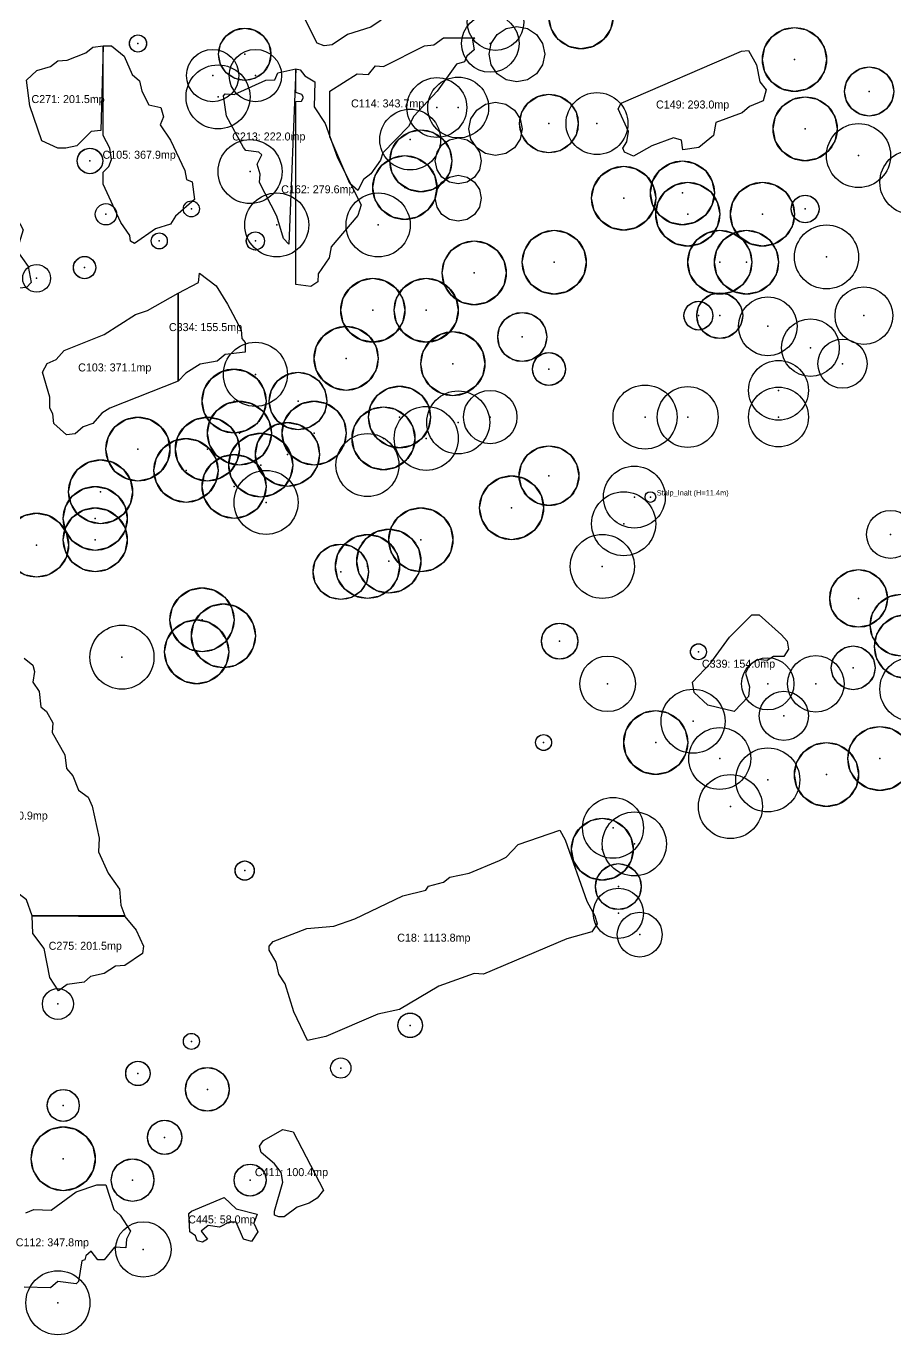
# Model space of a CAD drawing. Header units: metres. Extents: x 390541 to 400782, y 585056 to 585871.
# Drawn here: x 390903.1 to 391065.8, y 585476.2 to 585721.4 of the extents above; entities that cross this region are included whole.
import ezdxf
from ezdxf.enums import TextEntityAlignment as Align

# ---------------------------------------------------------------- set-up
doc = ezdxf.new("R2010")
doc.units = ezdxf.units.M
for name, color, linetype in [('ARBORI', 3, 'Continuous'), ('CONSTRUCTII', 1, 'Continuous'), ('STALPI', 4, 'Continuous'), ('TEXTE', 7, 'Continuous')]:
    doc.layers.add(name, color=color, linetype=linetype)

msp = doc.modelspace()

# ---------------------------------------------------------------- linework, layer by layer
at = {"layer": 'ARBORI', "color": 3}
for points in [[(391013.04, 585723.16), (391012.583, 585720.864), (391011.283, 585718.917), (391009.336, 585717.617), (391007.04, 585717.16), (391004.744, 585717.617), (391002.797, 585718.917), (391001.497, 585720.864), (391001.04, 585723.16), (391001.497, 585725.456), (391002.797, 585727.403), (391004.744, 585728.703), (391007.04, 585729.16), (391009.336, 585728.703), (391011.283, 585727.403), (391012.583, 585725.456), (391013.04, 585723.16)], [(390948.94, 585716.16), (390948.567, 585714.285), (390947.505, 585712.695), (390945.915, 585711.633), (390944.04, 585711.26), (390942.165, 585711.633), (390940.575, 585712.695), (390939.513, 585714.285), (390939.14, 585716.16), (390939.513, 585718.035), (390940.575, 585719.625), (390942.165, 585720.687), (390944.04, 585721.06), (390945.915, 585720.687), (390947.505, 585719.625), (390948.567, 585718.035), (390948.94, 585716.16)], [(391000.24, 585716.16), (390999.844, 585714.17), (390998.717, 585712.483), (390997.03, 585711.356), (390995.04, 585710.96), (390993.05, 585711.356), (390991.363, 585712.483), (390990.236, 585714.17), (390989.84, 585716.16), (390990.236, 585718.15), (390991.363, 585719.837), (390993.05, 585720.964), (390995.04, 585721.36), (390997.03, 585720.964), (390998.717, 585719.837), (390999.844, 585718.15), (391000.24, 585716.16)], [(391053.04, 585715.16), (391052.583, 585712.864), (391051.283, 585710.917), (391049.336, 585709.617), (391047.04, 585709.16), (391044.744, 585709.617), (391042.797, 585710.917), (391041.497, 585712.864), (391041.04, 585715.16), (391041.497, 585717.456), (391042.797, 585719.403), (391044.744, 585720.703), (391047.04, 585721.16), (391049.336, 585720.703), (391051.283, 585719.403), (391052.583, 585717.456), (391053.04, 585715.16)], [(390925.64, 585718.16), (390925.518, 585717.548), (390925.171, 585717.029), (390924.652, 585716.682), (390924.04, 585716.56), (390923.428, 585716.682), (390922.909, 585717.029), (390922.562, 585717.548), (390922.44, 585718.16), (390922.562, 585718.772), (390922.909, 585719.291), (390923.428, 585719.638), (390924.04, 585719.76), (390924.652, 585719.638), (390925.171, 585719.291), (390925.518, 585718.772), (390925.64, 585718.16)], [(391065.64, 585709.16), (391065.29, 585707.4), (391064.293, 585705.907), (391062.8, 585704.91), (391061.04, 585704.56), (391059.28, 585704.91), (391057.787, 585705.907), (391056.79, 585707.4), (391056.44, 585709.16), (391056.79, 585710.92), (391057.787, 585712.413), (391059.28, 585713.41), (391061.04, 585713.76), (391062.8, 585713.41), (391064.293, 585712.413), (391065.29, 585710.92), (391065.64, 585709.16)], [(391006.54, 585703.16), (391006.121, 585701.055), (391004.929, 585699.271), (391003.145, 585698.079), (391001.04, 585697.66), (390998.935, 585698.079), (390997.151, 585699.271), (390995.959, 585701.055), (390995.54, 585703.16), (390995.959, 585705.265), (390997.151, 585707.049), (390998.935, 585708.241), (391001.04, 585708.66), (391003.145, 585708.241), (391004.929, 585707.049), (391006.121, 585705.265), (391006.54, 585703.16)], [(390996.04, 585702.16), (390995.659, 585700.247), (390994.576, 585698.624), (390992.953, 585697.541), (390991.04, 585697.16), (390989.127, 585697.541), (390987.504, 585698.624), (390986.421, 585700.247), (390986.04, 585702.16), (390986.421, 585704.073), (390987.504, 585705.696), (390989.127, 585706.779), (390991.04, 585707.16), (390992.953, 585706.779), (390994.576, 585705.696), (390995.659, 585704.073), (390996.04, 585702.16)], [(391055.04, 585702.16), (391054.583, 585699.864), (391053.283, 585697.917), (391051.336, 585696.617), (391049.04, 585696.16), (391046.744, 585696.617), (391044.797, 585697.917), (391043.497, 585699.864), (391043.04, 585702.16), (391043.497, 585704.456), (391044.797, 585706.403), (391046.744, 585707.703), (391049.04, 585708.16), (391051.336, 585707.703), (391053.283, 585706.403), (391054.583, 585704.456), (391055.04, 585702.16)], [(390982.84, 585696.16), (390982.399, 585693.94), (390981.141, 585692.059), (390979.26, 585690.801), (390977.04, 585690.36), (390974.82, 585690.801), (390972.939, 585692.059), (390971.681, 585693.94), (390971.24, 585696.16), (390971.681, 585698.38), (390972.939, 585700.261), (390974.82, 585701.519), (390977.04, 585701.96), (390979.26, 585701.519), (390981.141, 585700.261), (390982.399, 585698.38), (390982.84, 585696.16)], [(390988.34, 585696.16), (390988.013, 585694.514), (390987.081, 585693.119), (390985.686, 585692.187), (390984.04, 585691.86), (390982.394, 585692.187), (390980.999, 585693.119), (390980.067, 585694.514), (390979.74, 585696.16), (390980.067, 585697.806), (390980.999, 585699.201), (390982.394, 585700.133), (390984.04, 585700.46), (390985.686, 585700.133), (390987.081, 585699.201), (390988.013, 585697.806), (390988.34, 585696.16)], [(390917.44, 585696.16), (390917.257, 585695.242), (390916.737, 585694.463), (390915.958, 585693.943), (390915.04, 585693.76), (390914.122, 585693.943), (390913.343, 585694.463), (390912.823, 585695.242), (390912.64, 585696.16), (390912.823, 585697.078), (390913.343, 585697.857), (390914.122, 585698.377), (390915.04, 585698.56), (390915.958, 585698.377), (390916.737, 585697.857), (390917.257, 585697.078), (390917.44, 585696.16)], [(390980.04, 585691.16), (390979.583, 585688.864), (390978.283, 585686.917), (390976.336, 585685.617), (390974.04, 585685.16), (390971.744, 585685.617), (390969.797, 585686.917), (390968.497, 585688.864), (390968.04, 585691.16), (390968.497, 585693.456), (390969.797, 585695.403), (390971.744, 585696.703), (390974.04, 585697.16), (390976.336, 585696.703), (390978.283, 585695.403), (390979.583, 585693.456), (390980.04, 585691.16)], [(391021.04, 585689.16), (391020.583, 585686.864), (391019.283, 585684.917), (391017.336, 585683.617), (391015.04, 585683.16), (391012.744, 585683.617), (391010.797, 585684.917), (391009.497, 585686.864), (391009.04, 585689.16), (391009.497, 585691.456), (391010.797, 585693.403), (391012.744, 585694.703), (391015.04, 585695.16), (391017.336, 585694.703), (391019.283, 585693.403), (391020.583, 585691.456), (391021.04, 585689.16)], [(391032.04, 585690.16), (391031.583, 585687.864), (391030.283, 585685.917), (391028.336, 585684.617), (391026.04, 585684.16), (391023.744, 585684.617), (391021.797, 585685.917), (391020.497, 585687.864), (391020.04, 585690.16), (391020.497, 585692.456), (391021.797, 585694.403), (391023.744, 585695.703), (391026.04, 585696.16), (391028.336, 585695.703), (391030.283, 585694.403), (391031.583, 585692.456), (391032.04, 585690.16)], [(390988.34, 585689.16), (390988.013, 585687.514), (390987.081, 585686.119), (390985.686, 585685.187), (390984.04, 585684.86), (390982.394, 585685.187), (390980.999, 585686.119), (390980.067, 585687.514), (390979.74, 585689.16), (390980.067, 585690.806), (390980.999, 585692.201), (390982.394, 585693.133), (390984.04, 585693.46), (390985.686, 585693.133), (390987.081, 585692.201), (390988.013, 585690.806), (390988.34, 585689.16)], [(391033.04, 585686.16), (391032.583, 585683.864), (391031.283, 585681.917), (391029.336, 585680.617), (391027.04, 585680.16), (391024.744, 585680.617), (391022.797, 585681.917), (391021.497, 585683.864), (391021.04, 585686.16), (391021.497, 585688.456), (391022.797, 585690.403), (391024.744, 585691.703), (391027.04, 585692.16), (391029.336, 585691.703), (391031.283, 585690.403), (391032.583, 585688.456), (391033.04, 585686.16)], [(391047.04, 585686.16), (391046.583, 585683.864), (391045.283, 585681.917), (391043.336, 585680.617), (391041.04, 585680.16), (391038.744, 585680.617), (391036.797, 585681.917), (391035.497, 585683.864), (391035.04, 585686.16), (391035.497, 585688.456), (391036.797, 585690.403), (391038.744, 585691.703), (391041.04, 585692.16), (391043.336, 585691.703), (391045.283, 585690.403), (391046.583, 585688.456), (391047.04, 585686.16)], [(391051.64, 585687.16), (391051.442, 585686.165), (391050.878, 585685.322), (391050.035, 585684.758), (391049.04, 585684.56), (391048.045, 585684.758), (391047.202, 585685.322), (391046.638, 585686.165), (391046.44, 585687.16), (391046.638, 585688.155), (391047.202, 585688.998), (391048.045, 585689.562), (391049.04, 585689.76), (391050.035, 585689.562), (391050.878, 585688.998), (391051.442, 585688.155), (391051.64, 585687.16)], [(390929.54, 585681.16), (390929.426, 585680.586), (390929.101, 585680.099), (390928.614, 585679.774), (390928.04, 585679.66), (390927.466, 585679.774), (390926.979, 585680.099), (390926.654, 585680.586), (390926.54, 585681.16), (390926.654, 585681.734), (390926.979, 585682.221), (390927.466, 585682.546), (390928.04, 585682.66), (390928.614, 585682.546), (390929.101, 585682.221), (390929.426, 585681.734), (390929.54, 585681.16)], [(390947.74, 585681.16), (390947.611, 585680.509), (390947.242, 585679.958), (390946.691, 585679.589), (390946.04, 585679.46), (390945.389, 585679.589), (390944.838, 585679.958), (390944.469, 585680.509), (390944.34, 585681.16), (390944.469, 585681.811), (390944.838, 585682.362), (390945.389, 585682.731), (390946.04, 585682.86), (390946.691, 585682.731), (390947.242, 585682.362), (390947.611, 585681.811), (390947.74, 585681.16)], [(391008.04, 585677.16), (391007.583, 585674.864), (391006.283, 585672.917), (391004.336, 585671.617), (391002.04, 585671.16), (390999.744, 585671.617), (390997.797, 585672.917), (390996.497, 585674.864), (390996.04, 585677.16), (390996.497, 585679.456), (390997.797, 585681.403), (390999.744, 585682.703), (391002.04, 585683.16), (391004.336, 585682.703), (391006.283, 585681.403), (391007.583, 585679.456), (391008.04, 585677.16)], [(391039.04, 585677.16), (391038.583, 585674.864), (391037.283, 585672.917), (391035.336, 585671.617), (391033.04, 585671.16), (391030.744, 585671.617), (391028.797, 585672.917), (391027.497, 585674.864), (391027.04, 585677.16), (391027.497, 585679.456), (391028.797, 585681.403), (391030.744, 585682.703), (391033.04, 585683.16), (391035.336, 585682.703), (391037.283, 585681.403), (391038.583, 585679.456), (391039.04, 585677.16)], [(391044.04, 585677.16), (391043.583, 585674.864), (391042.283, 585672.917), (391040.336, 585671.617), (391038.04, 585671.16), (391035.744, 585671.617), (391033.797, 585672.917), (391032.497, 585674.864), (391032.04, 585677.16), (391032.497, 585679.456), (391033.797, 585681.403), (391035.744, 585682.703), (391038.04, 585683.16), (391040.336, 585682.703), (391042.283, 585681.403), (391043.583, 585679.456), (391044.04, 585677.16)], [(390993.04, 585675.16), (390992.583, 585672.864), (390991.283, 585670.917), (390989.336, 585669.617), (390987.04, 585669.16), (390984.744, 585669.617), (390982.797, 585670.917), (390981.497, 585672.864), (390981.04, 585675.16), (390981.497, 585677.456), (390982.797, 585679.403), (390984.744, 585680.703), (390987.04, 585681.16), (390989.336, 585680.703), (390991.283, 585679.403), (390992.583, 585677.456), (390993.04, 585675.16)], [(390916.14, 585676.16), (390915.98, 585675.356), (390915.525, 585674.675), (390914.844, 585674.22), (390914.04, 585674.06), (390913.236, 585674.22), (390912.555, 585674.675), (390912.1, 585675.356), (390911.94, 585676.16), (390912.1, 585676.964), (390912.555, 585677.645), (390913.236, 585678.1), (390914.04, 585678.26), (390914.844, 585678.1), (390915.525, 585677.645), (390915.98, 585676.964), (390916.14, 585676.16)], [(390974.04, 585668.16), (390973.583, 585665.864), (390972.283, 585663.917), (390970.336, 585662.617), (390968.04, 585662.16), (390965.744, 585662.617), (390963.797, 585663.917), (390962.497, 585665.864), (390962.04, 585668.16), (390962.497, 585670.456), (390963.797, 585672.403), (390965.744, 585673.703), (390968.04, 585674.16), (390970.336, 585673.703), (390972.283, 585672.403), (390973.583, 585670.456), (390974.04, 585668.16)], [(390984.04, 585668.16), (390983.583, 585665.864), (390982.283, 585663.917), (390980.336, 585662.617), (390978.04, 585662.16), (390975.744, 585662.617), (390973.797, 585663.917), (390972.497, 585665.864), (390972.04, 585668.16), (390972.497, 585670.456), (390973.797, 585672.403), (390975.744, 585673.703), (390978.04, 585674.16), (390980.336, 585673.703), (390982.283, 585672.403), (390983.583, 585670.456), (390984.04, 585668.16)], [(391031.74, 585667.16), (391031.534, 585666.127), (391030.949, 585665.251), (391030.073, 585664.666), (391029.04, 585664.46), (391028.007, 585664.666), (391027.131, 585665.251), (391026.546, 585666.127), (391026.34, 585667.16), (391026.546, 585668.193), (391027.131, 585669.069), (391028.007, 585669.654), (391029.04, 585669.86), (391030.073, 585669.654), (391030.949, 585669.069), (391031.534, 585668.193), (391031.74, 585667.16)], [(391037.34, 585667.16), (391037.013, 585665.514), (391036.081, 585664.119), (391034.686, 585663.187), (391033.04, 585662.86), (391031.394, 585663.187), (391029.999, 585664.119), (391029.067, 585665.514), (391028.74, 585667.16), (391029.067, 585668.806), (391029.999, 585670.201), (391031.394, 585671.133), (391033.04, 585671.46), (391034.686, 585671.133), (391036.081, 585670.201), (391037.013, 585668.806), (391037.34, 585667.16)], [(391000.64, 585663.16), (391000.29, 585661.4), (390999.293, 585659.907), (390997.8, 585658.91), (390996.04, 585658.56), (390994.28, 585658.91), (390992.787, 585659.907), (390991.79, 585661.4), (390991.44, 585663.16), (390991.79, 585664.92), (390992.787, 585666.413), (390994.28, 585667.41), (390996.04, 585667.76), (390997.8, 585667.41), (390999.293, 585666.413), (391000.29, 585664.92), (391000.64, 585663.16)], [(390969.04, 585659.16), (390968.583, 585656.864), (390967.283, 585654.917), (390965.336, 585653.617), (390963.04, 585653.16), (390960.744, 585653.617), (390958.797, 585654.917), (390957.497, 585656.864), (390957.04, 585659.16), (390957.497, 585661.456), (390958.797, 585663.403), (390960.744, 585664.703), (390963.04, 585665.16), (390965.336, 585664.703), (390967.283, 585663.403), (390968.583, 585661.456), (390969.04, 585659.16)], [(390989.04, 585658.16), (390988.583, 585655.864), (390987.283, 585653.917), (390985.336, 585652.617), (390983.04, 585652.16), (390980.744, 585652.617), (390978.797, 585653.917), (390977.497, 585655.864), (390977.04, 585658.16), (390977.497, 585660.456), (390978.797, 585662.403), (390980.744, 585663.703), (390983.04, 585664.16), (390985.336, 585663.703), (390987.283, 585662.403), (390988.583, 585660.456), (390989.04, 585658.16)], [(391004.14, 585657.16), (391003.904, 585655.974), (391003.232, 585654.968), (391002.226, 585654.296), (391001.04, 585654.06), (390999.854, 585654.296), (390998.848, 585654.968), (390998.176, 585655.974), (390997.94, 585657.16), (390998.176, 585658.346), (390998.848, 585659.352), (390999.854, 585660.024), (391001.04, 585660.26), (391002.226, 585660.024), (391003.232, 585659.352), (391003.904, 585658.346), (391004.14, 585657.16)], [(390948.04, 585651.16), (390947.583, 585648.864), (390946.283, 585646.917), (390944.336, 585645.617), (390942.04, 585645.16), (390939.744, 585645.617), (390937.797, 585646.917), (390936.497, 585648.864), (390936.04, 585651.16), (390936.497, 585653.456), (390937.797, 585655.403), (390939.744, 585656.703), (390942.04, 585657.16), (390944.336, 585656.703), (390946.283, 585655.403), (390947.583, 585653.456), (390948.04, 585651.16)], [(390959.44, 585651.16), (390959.029, 585649.094), (390957.858, 585647.342), (390956.106, 585646.171), (390954.04, 585645.76), (390951.974, 585646.171), (390950.222, 585647.342), (390949.051, 585649.094), (390948.64, 585651.16), (390949.051, 585653.226), (390950.222, 585654.978), (390951.974, 585656.149), (390954.04, 585656.56), (390956.106, 585656.149), (390957.858, 585654.978), (390959.029, 585653.226), (390959.44, 585651.16)], [(390978.84, 585648.16), (390978.399, 585645.94), (390977.141, 585644.059), (390975.26, 585642.801), (390973.04, 585642.36), (390970.82, 585642.801), (390968.939, 585644.059), (390967.681, 585645.94), (390967.24, 585648.16), (390967.681, 585650.38), (390968.939, 585652.261), (390970.82, 585653.519), (390973.04, 585653.96), (390975.26, 585653.519), (390977.141, 585652.261), (390978.399, 585650.38), (390978.84, 585648.16)], [(390949.04, 585645.16), (390948.583, 585642.864), (390947.283, 585640.917), (390945.336, 585639.617), (390943.04, 585639.16), (390940.744, 585639.617), (390938.797, 585640.917), (390937.497, 585642.864), (390937.04, 585645.16), (390937.497, 585647.456), (390938.797, 585649.403), (390940.744, 585650.703), (390943.04, 585651.16), (390945.336, 585650.703), (390947.283, 585649.403), (390948.583, 585647.456), (390949.04, 585645.16)], [(390963.04, 585645.16), (390962.583, 585642.864), (390961.283, 585640.917), (390959.336, 585639.617), (390957.04, 585639.16), (390954.744, 585639.617), (390952.797, 585640.917), (390951.497, 585642.864), (390951.04, 585645.16), (390951.497, 585647.456), (390952.797, 585649.403), (390954.744, 585650.703), (390957.04, 585651.16), (390959.336, 585650.703), (390961.283, 585649.403), (390962.583, 585647.456), (390963.04, 585645.16)], [(390975.94, 585644.16), (390975.491, 585641.902), (390974.212, 585639.988), (390972.298, 585638.709), (390970.04, 585638.26), (390967.782, 585638.709), (390965.868, 585639.988), (390964.589, 585641.902), (390964.14, 585644.16), (390964.589, 585646.418), (390965.868, 585648.332), (390967.782, 585649.611), (390970.04, 585650.06), (390972.298, 585649.611), (390974.212, 585648.332), (390975.491, 585646.418), (390975.94, 585644.16)], [(390930.04, 585642.16), (390929.583, 585639.864), (390928.283, 585637.917), (390926.336, 585636.617), (390924.04, 585636.16), (390921.744, 585636.617), (390919.797, 585637.917), (390918.497, 585639.864), (390918.04, 585642.16), (390918.497, 585644.456), (390919.797, 585646.403), (390921.744, 585647.703), (390924.04, 585648.16), (390926.336, 585647.703), (390928.283, 585646.403), (390929.583, 585644.456), (390930.04, 585642.16)], [(390943.04, 585642.16), (390942.583, 585639.864), (390941.283, 585637.917), (390939.336, 585636.617), (390937.04, 585636.16), (390934.744, 585636.617), (390932.797, 585637.917), (390931.497, 585639.864), (390931.04, 585642.16), (390931.497, 585644.456), (390932.797, 585646.403), (390934.744, 585647.703), (390937.04, 585648.16), (390939.336, 585647.703), (390941.283, 585646.403), (390942.583, 585644.456), (390943.04, 585642.16)], [(390953.04, 585639.16), (390952.583, 585636.864), (390951.283, 585634.917), (390949.336, 585633.617), (390947.04, 585633.16), (390944.744, 585633.617), (390942.797, 585634.917), (390941.497, 585636.864), (390941.04, 585639.16), (390941.497, 585641.456), (390942.797, 585643.403), (390944.744, 585644.703), (390947.04, 585645.16), (390949.336, 585644.703), (390951.283, 585643.403), (390952.583, 585641.456), (390953.04, 585639.16)], [(390958.04, 585641.16), (390957.583, 585638.864), (390956.283, 585636.917), (390954.336, 585635.617), (390952.04, 585635.16), (390949.744, 585635.617), (390947.797, 585636.917), (390946.497, 585638.864), (390946.04, 585641.16), (390946.497, 585643.456), (390947.797, 585645.403), (390949.744, 585646.703), (390952.04, 585647.16), (390954.336, 585646.703), (390956.283, 585645.403), (390957.583, 585643.456), (390958.04, 585641.16)], [(390939.04, 585638.16), (390938.583, 585635.864), (390937.283, 585633.917), (390935.336, 585632.617), (390933.04, 585632.16), (390930.744, 585632.617), (390928.797, 585633.917), (390927.497, 585635.864), (390927.04, 585638.16), (390927.497, 585640.456), (390928.797, 585642.403), (390930.744, 585643.703), (390933.04, 585644.16), (390935.336, 585643.703), (390937.283, 585642.403), (390938.583, 585640.456), (390939.04, 585638.16)], [(391006.64, 585637.16), (391006.214, 585635.017), (391005, 585633.2), (391003.183, 585631.986), (391001.04, 585631.56), (390998.897, 585631.986), (390997.08, 585633.2), (390995.866, 585635.017), (390995.44, 585637.16), (390995.866, 585639.303), (390997.08, 585641.12), (390998.897, 585642.334), (391001.04, 585642.76), (391003.183, 585642.334), (391005, 585641.12), (391006.214, 585639.303), (391006.64, 585637.16)], [(390923.04, 585634.16), (390922.583, 585631.864), (390921.283, 585629.917), (390919.336, 585628.617), (390917.04, 585628.16), (390914.744, 585628.617), (390912.797, 585629.917), (390911.497, 585631.864), (390911.04, 585634.16), (390911.497, 585636.456), (390912.797, 585638.403), (390914.744, 585639.703), (390917.04, 585640.16), (390919.336, 585639.703), (390921.283, 585638.403), (390922.583, 585636.456), (390923.04, 585634.16)], [(390948.04, 585635.16), (390947.583, 585632.864), (390946.283, 585630.917), (390944.336, 585629.617), (390942.04, 585629.16), (390939.744, 585629.617), (390937.797, 585630.917), (390936.497, 585632.864), (390936.04, 585635.16), (390936.497, 585637.456), (390937.797, 585639.403), (390939.744, 585640.703), (390942.04, 585641.16), (390944.336, 585640.703), (390946.283, 585639.403), (390947.583, 585637.456), (390948.04, 585635.16)], [(390922.04, 585629.16), (390921.583, 585626.864), (390920.283, 585624.917), (390918.336, 585623.617), (390916.04, 585623.16), (390913.744, 585623.617), (390911.797, 585624.917), (390910.497, 585626.864), (390910.04, 585629.16), (390910.497, 585631.456), (390911.797, 585633.403), (390913.744, 585634.703), (390916.04, 585635.16), (390918.336, 585634.703), (390920.283, 585633.403), (390921.583, 585631.456), (390922.04, 585629.16)], [(391000.04, 585631.16), (390999.583, 585628.864), (390998.283, 585626.917), (390996.336, 585625.617), (390994.04, 585625.16), (390991.744, 585625.617), (390989.797, 585626.917), (390988.497, 585628.864), (390988.04, 585631.16), (390988.497, 585633.456), (390989.797, 585635.403), (390991.744, 585636.703), (390994.04, 585637.16), (390996.336, 585636.703), (390998.283, 585635.403), (390999.583, 585633.456), (391000.04, 585631.16)], [(390911.04, 585624.16), (390910.583, 585621.864), (390909.283, 585619.917), (390907.336, 585618.617), (390905.04, 585618.16), (390902.744, 585618.617), (390900.797, 585619.917), (390899.497, 585621.864), (390899.04, 585624.16), (390899.497, 585626.456), (390900.797, 585628.403), (390902.744, 585629.703), (390905.04, 585630.16), (390907.336, 585629.703), (390909.283, 585628.403), (390910.583, 585626.456), (390911.04, 585624.16)], [(390922.04, 585625.16), (390921.583, 585622.864), (390920.283, 585620.917), (390918.336, 585619.617), (390916.04, 585619.16), (390913.744, 585619.617), (390911.797, 585620.917), (390910.497, 585622.864), (390910.04, 585625.16), (390910.497, 585627.456), (390911.797, 585629.403), (390913.744, 585630.703), (390916.04, 585631.16), (390918.336, 585630.703), (390920.283, 585629.403), (390921.583, 585627.456), (390922.04, 585625.16)], [(390983.04, 585625.16), (390982.583, 585622.864), (390981.283, 585620.917), (390979.336, 585619.617), (390977.04, 585619.16), (390974.744, 585619.617), (390972.797, 585620.917), (390971.497, 585622.864), (390971.04, 585625.16), (390971.497, 585627.456), (390972.797, 585629.403), (390974.744, 585630.703), (390977.04, 585631.16), (390979.336, 585630.703), (390981.283, 585629.403), (390982.583, 585627.456), (390983.04, 585625.16)], [(390973.04, 585620.16), (390972.583, 585617.864), (390971.283, 585615.917), (390969.336, 585614.617), (390967.04, 585614.16), (390964.744, 585614.617), (390962.797, 585615.917), (390961.497, 585617.864), (390961.04, 585620.16), (390961.497, 585622.456), (390962.797, 585624.403), (390964.744, 585625.703), (390967.04, 585626.16), (390969.336, 585625.703), (390971.283, 585624.403), (390972.583, 585622.456), (390973.04, 585620.16)], [(390977.04, 585621.16), (390976.583, 585618.864), (390975.283, 585616.917), (390973.336, 585615.617), (390971.04, 585615.16), (390968.744, 585615.617), (390966.797, 585616.917), (390965.497, 585618.864), (390965.04, 585621.16), (390965.497, 585623.456), (390966.797, 585625.403), (390968.744, 585626.703), (390971.04, 585627.16), (390973.336, 585626.703), (390975.283, 585625.403), (390976.583, 585623.456), (390977.04, 585621.16)], [(390967.24, 585619.16), (390966.844, 585617.17), (390965.717, 585615.483), (390964.03, 585614.356), (390962.04, 585613.96), (390960.05, 585614.356), (390958.363, 585615.483), (390957.236, 585617.17), (390956.84, 585619.16), (390957.236, 585621.15), (390958.363, 585622.837), (390960.05, 585623.964), (390962.04, 585624.36), (390964.03, 585623.964), (390965.717, 585622.837), (390966.844, 585621.15), (390967.24, 585619.16)], [(391064.44, 585614.16), (391064.029, 585612.094), (391062.858, 585610.342), (391061.106, 585609.171), (391059.04, 585608.76), (391056.974, 585609.171), (391055.222, 585610.342), (391054.051, 585612.094), (391053.64, 585614.16), (391054.051, 585616.226), (391055.222, 585617.978), (391056.974, 585619.149), (391059.04, 585619.56), (391061.106, 585619.149), (391062.858, 585617.978), (391064.029, 585616.226), (391064.44, 585614.16)], [(390942.04, 585610.16), (390941.583, 585607.864), (390940.283, 585605.917), (390938.336, 585604.617), (390936.04, 585604.16), (390933.744, 585604.617), (390931.797, 585605.917), (390930.497, 585607.864), (390930.04, 585610.16), (390930.497, 585612.456), (390931.797, 585614.403), (390933.744, 585615.703), (390936.04, 585616.16), (390938.336, 585615.703), (390940.283, 585614.403), (390941.583, 585612.456), (390942.04, 585610.16)], [(390946.04, 585607.16), (390945.583, 585604.864), (390944.283, 585602.917), (390942.336, 585601.617), (390940.04, 585601.16), (390937.744, 585601.617), (390935.797, 585602.917), (390934.497, 585604.864), (390934.04, 585607.16), (390934.497, 585609.456), (390935.797, 585611.403), (390937.744, 585612.703), (390940.04, 585613.16), (390942.336, 585612.703), (390944.283, 585611.403), (390945.583, 585609.456), (390946.04, 585607.16)], [(391072.84, 585609.16), (391072.399, 585606.94), (391071.141, 585605.059), (391069.26, 585603.801), (391067.04, 585603.36), (391064.82, 585603.801), (391062.939, 585605.059), (391061.681, 585606.94), (391061.24, 585609.16), (391061.681, 585611.38), (391062.939, 585613.261), (391064.82, 585614.519), (391067.04, 585614.96), (391069.26, 585614.519), (391071.141, 585613.261), (391072.399, 585611.38), (391072.84, 585609.16)], [(391074.04, 585605.16), (391073.583, 585602.864), (391072.283, 585600.917), (391070.336, 585599.617), (391068.04, 585599.16), (391065.744, 585599.617), (391063.797, 585600.917), (391062.497, 585602.864), (391062.04, 585605.16), (391062.497, 585607.456), (391063.797, 585609.403), (391065.744, 585610.703), (391068.04, 585611.16), (391070.336, 585610.703), (391072.283, 585609.403), (391073.583, 585607.456), (391074.04, 585605.16)], [(390941.04, 585604.16), (390940.583, 585601.864), (390939.283, 585599.917), (390937.336, 585598.617), (390935.04, 585598.16), (390932.744, 585598.617), (390930.797, 585599.917), (390929.497, 585601.864), (390929.04, 585604.16), (390929.497, 585606.456), (390930.797, 585608.403), (390932.744, 585609.703), (390935.04, 585610.16), (390937.336, 585609.703), (390939.283, 585608.403), (390940.583, 585606.456), (390941.04, 585604.16)], [(391006.44, 585606.16), (391006.181, 585604.859), (391005.444, 585603.756), (391004.341, 585603.019), (391003.04, 585602.76), (391001.739, 585603.019), (391000.636, 585603.756), (390999.899, 585604.859), (390999.64, 585606.16), (390999.899, 585607.461), (391000.636, 585608.564), (391001.739, 585609.301), (391003.04, 585609.56), (391004.341, 585609.301), (391005.444, 585608.564), (391006.181, 585607.461), (391006.44, 585606.16)], [(391030.54, 585604.16), (391030.426, 585603.586), (391030.101, 585603.099), (391029.614, 585602.774), (391029.04, 585602.66), (391028.466, 585602.774), (391027.979, 585603.099), (391027.654, 585603.586), (391027.54, 585604.16), (391027.654, 585604.734), (391027.979, 585605.221), (391028.466, 585605.546), (391029.04, 585605.66), (391029.614, 585605.546), (391030.101, 585605.221), (391030.426, 585604.734), (391030.54, 585604.16)], [(391062.14, 585601.16), (391061.828, 585599.591), (391060.939, 585598.261), (391059.609, 585597.372), (391058.04, 585597.06), (391056.471, 585597.372), (391055.141, 585598.261), (391054.252, 585599.591), (391053.94, 585601.16), (391054.252, 585602.729), (391055.141, 585604.059), (391056.471, 585604.948), (391058.04, 585605.26), (391059.609, 585604.948), (391060.939, 585604.059), (391061.828, 585602.729), (391062.14, 585601.16)], [(391027.04, 585587.16), (391026.583, 585584.864), (391025.283, 585582.917), (391023.336, 585581.617), (391021.04, 585581.16), (391018.744, 585581.617), (391016.797, 585582.917), (391015.497, 585584.864), (391015.04, 585587.16), (391015.497, 585589.456), (391016.797, 585591.403), (391018.744, 585592.703), (391021.04, 585593.16), (391023.336, 585592.703), (391025.283, 585591.403), (391026.583, 585589.456), (391027.04, 585587.16)], [(391001.54, 585587.16), (391001.426, 585586.586), (391001.101, 585586.099), (391000.614, 585585.774), (391000.04, 585585.66), (390999.466, 585585.774), (390998.979, 585586.099), (390998.654, 585586.586), (390998.54, 585587.16), (390998.654, 585587.734), (390998.979, 585588.221), (390999.466, 585588.546), (391000.04, 585588.66), (391000.614, 585588.546), (391001.101, 585588.221), (391001.426, 585587.734), (391001.54, 585587.16)], [(391069.04, 585584.16), (391068.583, 585581.864), (391067.283, 585579.917), (391065.336, 585578.617), (391063.04, 585578.16), (391060.744, 585578.617), (391058.797, 585579.917), (391057.497, 585581.864), (391057.04, 585584.16), (391057.497, 585586.456), (391058.797, 585588.403), (391060.744, 585589.703), (391063.04, 585590.16), (391065.336, 585589.703), (391067.283, 585588.403), (391068.583, 585586.456), (391069.04, 585584.16)], [(391059.04, 585581.16), (391058.583, 585578.864), (391057.283, 585576.917), (391055.336, 585575.617), (391053.04, 585575.16), (391050.744, 585575.617), (391048.797, 585576.917), (391047.497, 585578.864), (391047.04, 585581.16), (391047.497, 585583.456), (391048.797, 585585.403), (391050.744, 585586.703), (391053.04, 585587.16), (391055.336, 585586.703), (391057.283, 585585.403), (391058.583, 585583.456), (391059.04, 585581.16)], [(391016.84, 585567.16), (391016.399, 585564.94), (391015.141, 585563.059), (391013.26, 585561.801), (391011.04, 585561.36), (391008.82, 585561.801), (391006.939, 585563.059), (391005.681, 585564.94), (391005.24, 585567.16), (391005.681, 585569.38), (391006.939, 585571.261), (391008.82, 585572.519), (391011.04, 585572.96), (391013.26, 585572.519), (391015.141, 585571.261), (391016.399, 585569.38), (391016.84, 585567.16)], [(390945.84, 585563.16), (390945.703, 585562.471), (390945.313, 585561.887), (390944.729, 585561.497), (390944.04, 585561.36), (390943.351, 585561.497), (390942.767, 585561.887), (390942.377, 585562.471), (390942.24, 585563.16), (390942.377, 585563.849), (390942.767, 585564.433), (390943.351, 585564.823), (390944.04, 585564.96), (390944.729, 585564.823), (390945.313, 585564.433), (390945.703, 585563.849), (390945.84, 585563.16)], [(391018.34, 585560.16), (391018.013, 585558.514), (391017.081, 585557.119), (391015.686, 585556.187), (391014.04, 585555.86), (391012.394, 585556.187), (391010.999, 585557.119), (391010.067, 585558.514), (391009.74, 585560.16), (391010.067, 585561.806), (391010.999, 585563.201), (391012.394, 585564.133), (391014.04, 585564.46), (391015.686, 585564.133), (391017.081, 585563.201), (391018.013, 585561.806), (391018.34, 585560.16)], [(390977.34, 585534.16), (390977.165, 585533.28), (390976.666, 585532.534), (390975.92, 585532.035), (390975.04, 585531.86), (390974.16, 585532.035), (390973.414, 585532.534), (390972.915, 585533.28), (390972.74, 585534.16), (390972.915, 585535.04), (390973.414, 585535.786), (390974.16, 585536.285), (390975.04, 585536.46), (390975.92, 585536.285), (390976.666, 585535.786), (390977.165, 585535.04), (390977.34, 585534.16)], [(390935.54, 585531.16), (390935.426, 585530.586), (390935.101, 585530.099), (390934.614, 585529.774), (390934.04, 585529.66), (390933.466, 585529.774), (390932.979, 585530.099), (390932.654, 585530.586), (390932.54, 585531.16), (390932.654, 585531.734), (390932.979, 585532.221), (390933.466, 585532.546), (390934.04, 585532.66), (390934.614, 585532.546), (390935.101, 585532.221), (390935.426, 585531.734), (390935.54, 585531.16)], [(390926.34, 585525.16), (390926.165, 585524.28), (390925.666, 585523.534), (390924.92, 585523.035), (390924.04, 585522.86), (390923.16, 585523.035), (390922.414, 585523.534), (390921.915, 585524.28), (390921.74, 585525.16), (390921.915, 585526.04), (390922.414, 585526.786), (390923.16, 585527.285), (390924.04, 585527.46), (390924.92, 585527.285), (390925.666, 585526.786), (390926.165, 585526.04), (390926.34, 585525.16)], [(390941.14, 585522.16), (390940.828, 585520.591), (390939.939, 585519.261), (390938.609, 585518.372), (390937.04, 585518.06), (390935.471, 585518.372), (390934.141, 585519.261), (390933.252, 585520.591), (390932.94, 585522.16), (390933.252, 585523.729), (390934.141, 585525.059), (390935.471, 585525.948), (390937.04, 585526.26), (390938.609, 585525.948), (390939.939, 585525.059), (390940.828, 585523.729), (390941.14, 585522.16)], [(390913.04, 585519.16), (390912.812, 585518.012), (390912.161, 585517.039), (390911.188, 585516.388), (390910.04, 585516.16), (390908.892, 585516.388), (390907.919, 585517.039), (390907.268, 585518.012), (390907.04, 585519.16), (390907.268, 585520.308), (390907.919, 585521.281), (390908.892, 585521.932), (390910.04, 585522.16), (390911.188, 585521.932), (390912.161, 585521.281), (390912.812, 585520.308), (390913.04, 585519.16)], [(390916.04, 585509.16), (390915.583, 585506.864), (390914.283, 585504.917), (390912.336, 585503.617), (390910.04, 585503.16), (390907.744, 585503.617), (390905.797, 585504.917), (390904.497, 585506.864), (390904.04, 585509.16), (390904.497, 585511.456), (390905.797, 585513.403), (390907.744, 585514.703), (390910.04, 585515.16), (390912.336, 585514.703), (390914.283, 585513.403), (390915.583, 585511.456), (390916.04, 585509.16)], [(390932.24, 585513.16), (390931.996, 585511.935), (390931.303, 585510.897), (390930.265, 585510.204), (390929.04, 585509.96), (390927.815, 585510.204), (390926.777, 585510.897), (390926.084, 585511.935), (390925.84, 585513.16), (390926.084, 585514.385), (390926.777, 585515.423), (390927.815, 585516.116), (390929.04, 585516.36), (390930.265, 585516.116), (390931.303, 585515.423), (390931.996, 585514.385), (390932.24, 585513.16)], [(390927.04, 585505.16), (390926.736, 585503.629), (390925.868, 585502.332), (390924.571, 585501.464), (390923.04, 585501.16), (390921.509, 585501.464), (390920.212, 585502.332), (390919.344, 585503.629), (390919.04, 585505.16), (390919.344, 585506.691), (390920.212, 585507.988), (390921.509, 585508.856), (390923.04, 585509.16), (390924.571, 585508.856), (390925.868, 585507.988), (390926.736, 585506.691), (390927.04, 585505.16)], [(390948.04, 585505.16), (390947.812, 585504.012), (390947.161, 585503.039), (390946.188, 585502.388), (390945.04, 585502.16), (390943.892, 585502.388), (390942.919, 585503.039), (390942.268, 585504.012), (390942.04, 585505.16), (390942.268, 585506.308), (390942.919, 585507.281), (390943.892, 585507.932), (390945.04, 585508.16), (390946.188, 585507.932), (390947.161, 585507.281), (390947.812, 585506.308), (390948.04, 585505.16)]]:
    msp.add_lwpolyline(points, close=True, dxfattribs=at)
for centre, radius in [((391007.04, 585723.16), 6), ((390991.04, 585722.16), 5.3), ((390990.04, 585718.16), 5.4), ((390944.04, 585716.16), 4.9), ((391047.04, 585715.16), 6), ((390924.04, 585718.16), 1.6), ((390938.04, 585712.16), 4.9), ((390946.04, 585712.16), 4.9), ((390939.04, 585708.16), 6), ((391061.04, 585709.16), 4.6), ((390980.04, 585706.16), 5.6), ((390984.04, 585706.16), 5.7), ((391001.04, 585703.16), 5.5), ((391010.04, 585703.16), 5.8), ((391049.04, 585702.16), 6), ((390975.04, 585700.16), 5.7), ((390977.04, 585696.16), 5.8), ((391059.04, 585697.16), 6), ((390945.04, 585694.16), 6), ((390915.04, 585696.16), 2.4), ((390974.04, 585691.16), 6), ((391069.04, 585692.16), 6), ((391015.04, 585689.16), 6), ((391026.04, 585690.16), 6), ((391027.04, 585686.16), 6), ((391041.04, 585686.16), 6), ((390950.04, 585684.16), 6), ((390969.04, 585684.16), 6), ((391049.04, 585687.16), 2.6), ((390918.04, 585686.16), 2), ((390934.04, 585687.16), 1.5), ((391053.04, 585678.16), 6), ((390928.04, 585681.16), 1.5), ((390946.04, 585681.16), 1.7), ((391002.04, 585677.16), 6), ((391033.04, 585677.16), 6), ((391038.04, 585677.16), 6), ((390987.04, 585675.16), 6), ((390905.04, 585674.16), 2.6), ((390914.04, 585676.16), 2.1), ((390968.04, 585668.16), 6), ((390978.04, 585668.16), 6), ((391060.04, 585667.16), 5.4), ((391029.04, 585667.16), 2.7), ((391033.04, 585667.16), 4.3), ((391042.04, 585665.16), 5.5), ((390996.04, 585663.16), 4.6), ((390963.04, 585659.16), 6), ((391050.04, 585661.16), 5.4), ((390946.04, 585656.16), 6), ((390983.04, 585658.16), 6), ((391056.04, 585658.16), 4.6), ((391001.04, 585657.16), 3.1), ((390942.04, 585651.16), 6), ((391044.04, 585653.16), 5.6), ((390954.04, 585651.16), 5.4), ((390973.04, 585648.16), 5.8), ((390984.04, 585647.16), 5.9), ((390990.04, 585648.16), 5), ((391019.04, 585648.16), 6), ((391027.04, 585648.16), 5.7), ((391044.04, 585648.16), 5.6), ((390943.04, 585645.16), 6), ((390957.04, 585645.16), 6), ((390970.04, 585644.16), 5.9), ((390978.04, 585644.16), 6), ((390924.04, 585642.16), 6), ((390937.04, 585642.16), 6), ((390947.04, 585639.16), 6), ((390952.04, 585641.16), 6), ((390967.04, 585639.16), 5.9), ((390933.04, 585638.16), 6), ((391001.04, 585637.16), 5.6), ((390917.04, 585634.16), 6), ((390942.04, 585635.16), 6), ((390948.04, 585632.16), 6), ((391017.04, 585633.16), 5.8), ((390916.04, 585629.16), 6), ((390994.04, 585631.16), 6), ((391015.04, 585628.16), 6), ((390905.04, 585624.16), 6), ((390916.04, 585625.16), 6), ((390977.04, 585625.16), 6), ((391065.04, 585626.16), 4.5), ((390967.04, 585620.16), 6), ((390971.04, 585621.16), 6), ((391011.04, 585620.16), 6), ((390962.04, 585619.16), 5.2), ((391059.04, 585614.16), 5.4), ((390936.04, 585610.16), 6), ((390940.04, 585607.16), 6), ((391067.04, 585609.16), 5.8), ((391068.04, 585605.16), 6), ((390921.04, 585603.16), 6), ((390935.04, 585604.16), 6), ((391003.04, 585606.16), 3.4), ((391029.04, 585604.16), 1.5), ((391012.04, 585598.16), 5.2), ((391042.04, 585598.16), 4.9), ((391051.04, 585598.16), 5.3), ((391058.04, 585601.16), 4.1), ((391069.04, 585597.16), 6), ((391028.04, 585591.16), 6), ((391045.04, 585592.16), 4.6), ((391021.04, 585587.16), 6), ((391000.04, 585587.16), 1.5), ((391033.04, 585584.16), 5.8), ((391063.04, 585584.16), 6), ((391042.04, 585580.16), 6), ((391053.04, 585581.16), 6), ((391035.04, 585575.16), 6), ((391013.04, 585571.16), 5.7), ((391017.04, 585568.16), 6), ((391011.04, 585567.16), 5.8), ((390944.04, 585563.16), 1.8), ((391014.04, 585560.16), 4.3), ((391014.04, 585555.16), 4.7), ((391018.04, 585551.16), 4.2), ((390909.04, 585538.16), 2.9), ((390975.04, 585534.16), 2.3), ((390934.04, 585531.16), 1.5), ((390924.04, 585525.16), 2.3), ((390962.04, 585526.16), 1.9), ((390937.04, 585522.16), 4.1), ((390910.04, 585519.16), 3), ((390910.04, 585509.16), 6), ((390929.04, 585513.16), 3.2), ((390923.04, 585505.16), 4), ((390945.04, 585505.16), 3), ((390925.04, 585492.16), 5.2), ((390909.04, 585482.16), 6)]:
    msp.add_circle(centre, radius, dxfattribs=at)
for p in [(390924.04, 585718.16), (390944.04, 585716.16), (390990.04, 585718.16), (391047.04, 585715.16), (390938.04, 585712.16), (390946.04, 585712.16), (391061.04, 585709.16), (390939.04, 585708.16), (390980.04, 585706.16), (390984.04, 585706.16), (391001.04, 585703.16), (391010.04, 585703.16), (391049.04, 585702.16), (390975.04, 585700.16), (391059.04, 585697.16), (390915.04, 585696.16), (390945.04, 585694.16), (390977.04, 585696.16), (390974.04, 585691.16), (391015.04, 585689.16), (391026.04, 585690.16), (390934.04, 585687.16), (391049.04, 585687.16), (390918.04, 585686.16), (390950.04, 585684.16), (390969.04, 585684.16), (391027.04, 585686.16), (391041.04, 585686.16), (390928.04, 585681.16), (390946.04, 585681.16), (391002.04, 585677.16), (391033.04, 585677.16), (391038.04, 585677.16), (391053.04, 585678.16), (390914.04, 585676.16), (390987.04, 585675.16), (390905.04, 585674.16), (390968.04, 585668.16), (390978.04, 585668.16), (391029.04, 585667.16), (391033.04, 585667.16), (391060.04, 585667.16), (391042.04, 585665.16), (390996.04, 585663.16), (391050.04, 585661.16), (390963.04, 585659.16), (390983.04, 585658.16), (391001.04, 585657.16), (391056.04, 585658.16), (390946.04, 585656.16), (391044.04, 585653.16), (390942.04, 585651.16), (390954.04, 585651.16), (390973.04, 585648.16), (390990.04, 585648.16), (391019.04, 585648.16), (391027.04, 585648.16), (391044.04, 585648.16), (390943.04, 585645.16), (390957.04, 585645.16), (390984.04, 585647.16), (390970.04, 585644.16), (390978.04, 585644.16), (390924.04, 585642.16), (390937.04, 585642.16), (390952.04, 585641.16), (390933.04, 585638.16), (390947.04, 585639.16), (390967.04, 585639.16), (390942.04, 585635.16), (391001.04, 585637.16), (390917.04, 585634.16), (391017.04, 585633.16), (390948.04, 585632.16), (390994.04, 585631.16), (390916.04, 585629.16), (391015.04, 585628.16), (390916.04, 585625.16), (390977.04, 585625.16), (391065.04, 585626.16), (390905.04, 585624.16), (390971.04, 585621.16), (390962.04, 585619.16), (390967.04, 585620.16), (391011.04, 585620.16), (391059.04, 585614.16), (390936.04, 585610.16), (390940.04, 585607.16), (391003.04, 585606.16), (390921.04, 585603.16), (390935.04, 585604.16), (391029.04, 585604.16), (391058.04, 585601.16), (391012.04, 585598.16), (391042.04, 585598.16), (391051.04, 585598.16), (391028.04, 585591.16), (391045.04, 585592.16), (391000.04, 585587.16), (391021.04, 585587.16), (391033.04, 585584.16), (391063.04, 585584.16), (391053.04, 585581.16), (391042.04, 585580.16), (391035.04, 585575.16), (391013.04, 585571.16), (391011.04, 585567.16), (391017.04, 585568.16), (390944.04, 585563.16), (391014.04, 585560.16), (391014.04, 585555.16), (391018.04, 585551.16), (390909.04, 585538.16), (390975.04, 585534.16), (390934.04, 585531.16), (390924.04, 585525.16), (390962.04, 585526.16), (390937.04, 585522.16), (390910.04, 585519.16), (390929.04, 585513.16), (390910.04, 585509.16), (390923.04, 585505.16), (390945.04, 585505.16), (390925.04, 585492.16), (390909.04, 585482.16)]:
    msp.add_point(p, dxfattribs=at)
at = {"layer": 'CONSTRUCTII', "color": 1}
for points in [[(390969.6, 585722.55), (390967.65, 585721.2), (390963.3, 585719.85), (390960.45, 585717.9), (390958.95, 585717.75), (390957.6, 585718.2), (390954.75, 585723.9)], [(390902.7, 585603), (390904.35, 585601.65), (390904.65, 585600.45), (390904.35, 585598.5), (390905.55, 585596.7), (390905.85, 585593.85), (390906.9, 585592.95), (390908.1, 585590.85), (390907.95, 585589.05), (390910.35, 585584.85), (390910.65, 585582.3), (390911.85, 585580.95), (390912.9, 585578.25), (390914.7, 585576.9), (390915.45, 585575.25), (390916.8, 585569.25), (390916.65, 585566.7), (390918.45, 585562.65), (390920.55, 585559.65), (390920.85, 585556.65), (390921.6, 585554.7), (390904.2, 585554.7), (390903.15, 585557.7), (390901.8, 585558.75)], [(390903, 585499.05), (390904.5, 585499.65), (390907.8, 585499.5), (390912.45, 585502.95), (390916.35, 585504.3), (390918, 585504.3), (390919.5, 585499.65), (390920.7, 585498.6), (390922.65, 585495.6), (390921.9, 585494.1), (390921.75, 585492.45), (390919.65, 585492.6), (390917.7, 585490.2), (390916.5, 585490.2), (390915.3, 585491.85), (390914.25, 585490.95), (390914.1, 585490.2), (390913.5, 585490.05), (390913.5, 585490.05), (390912.9, 585486.15), (390912.45, 585485.7), (390909, 585486.15), (390907.65, 585484.95), (390902.7, 585485.1)]]:
    msp.add_lwpolyline(points, dxfattribs=at)
for points in [[(390981.3, 585719.25), (390987.15, 585719.25), (390986.7, 585718.8), (390987, 585717), (390985.65, 585715.8), (390985.2, 585714.75), (390983.7, 585714.3), (390980.1, 585709.2), (390975.75, 585704.55), (390974.7, 585702.6), (390969.9, 585697.65), (390969.45, 585696.3), (390967.65, 585693.75), (390966.3, 585692.7), (390965.25, 585690.6), (390963.75, 585691.95), (390960, 585700.65), (390960, 585709.2), (390965.1, 585712.5), (390967.2, 585712.35), (390968.55, 585714), (390970.05, 585713.85), (390977.7, 585717.75), (390979.5, 585717.9), (390981.3, 585719.25)], [(390917.5, 585717.75), (390917.1, 585701.85), (390915.3, 585701.7), (390912.6, 585699), (390910.5, 585698.55), (390909, 585698.55), (390906, 585699.9), (390903.75, 585706.5), (390903.15, 585711.3), (390905.1, 585713.1), (390907.65, 585713.85), (390909, 585714.9), (390910.8, 585715.05), (390914.25, 585716.4), (390915.6, 585717.45), (390917.5, 585717.75)], [(390917.5, 585717.75), (390919.05, 585717.75), (390921.45, 585715.8), (390922.95, 585712.35), (390924.3, 585711.15), (390924.75, 585709.2), (390926.1, 585706.65), (390928.35, 585706.2), (390928.8, 585704.4), (390928.2, 585702.9), (390930.15, 585700.05), (390932.85, 585694.35), (390933.15, 585692.7), (390934.2, 585692.25), (390934.65, 585688.95), (390931.05, 585685.8), (390930.15, 585684.3), (390927.3, 585683.4), (390923.4, 585680.7), (390922.65, 585681.15), (390922.5, 585682.2), (390920.85, 585684.6), (390917.5, 585691.8), (390917.55, 585694.05), (390918.6, 585695.1), (390919.05, 585696.45), (390918.75, 585698.55), (390917.5, 585700.95), (390917.5, 585717.75)], [(391038.45, 585716.85), (391039.95, 585714.15), (391040.55, 585711), (391041.75, 585709.5), (391041.15, 585707.4), (391038.6, 585706.35), (391037.25, 585705.15), (391032.3, 585703.35), (391031.85, 585700.95), (391029.15, 585698.7), (391026.15, 585698.25), (391025.85, 585700.05), (391024.35, 585700.5), (391020.3, 585699), (391016.85, 585697.05), (391015.2, 585697.8), (391014.9, 585698.55), (391015.65, 585699.75), (391015.95, 585701.7), (391014, 585705.9), (391014.6, 585706.95), (391037.1, 585716.7), (391038.45, 585716.85)], [(390940.071, 585708.326), (390940.35, 585708.749), (390942.075, 585708.622), (390948, 585711.299), (390949.694, 585711.354), (390950.25, 585712.649), (390953.6, 585713.4), (390952.279, 585680.571), (390951.301, 585681.601), (390950.033, 585685.811), (390946.801, 585692.101), (390946.946, 585693.681), (390946.351, 585695.55), (390947.228, 585697.276), (390946.679, 585697.78), (390944.25, 585698.101), (390943.801, 585698.7), (390940.651, 585704.55), (390940.071, 585708.326)], [(390953.6, 585713.4), (390954.45, 585713.249), (390955.297, 585712.092), (390957.149, 585711), (390957.022, 585706.274), (390959.099, 585703.2), (390961.414, 585696.747), (390965.849, 585687.9), (390965.249, 585685.95), (390960.254, 585680.032), (390959.849, 585678), (390957.814, 585675.003), (390957.749, 585673.5), (390956.4, 585672.601), (390953.6, 585672.97), (390953.6, 585707.294), (390954.662, 585707.343), (390955.051, 585708.027), (390954.719, 585708.625), (390953.6, 585709.007), (390953.6, 585713.4)], [(390893.25, 585697.8), (390895.35, 585697.8), (390897.75, 585695.4), (390898.95, 585690.6), (390901.05, 585687.6), (390901.35, 585685.5), (390902.55, 585683.25), (390901.35, 585679.35), (390903.45, 585676.35), (390904.05, 585673.35), (390903.15, 585672.45), (390901.8, 585672.3), (390898.65, 585670.65), (390897.6, 585670.95), (390896.1, 585672.75), (390894.3, 585678.3), (390891.9, 585682.05), (390889.65, 585688.05), (390886.95, 585693.3), (390886.95, 585694.2), (390887.85, 585695.4), (390889.65, 585695.85), (390893.25, 585697.8)], [(390935.55, 585675.15), (390938.7, 585672.75), (390940.8, 585669.3), (390943.35, 585664.5), (390943.5, 585662.85), (390944.1, 585662.1), (390944.1, 585660.3), (390940.35, 585659.85), (390938.85, 585658.65), (390935.7, 585658.05), (390933, 585656.4), (390931.6, 585654.9), (390931.6, 585671.4), (390935.4, 585673.35), (390935.55, 585675.15)], [(390931.6, 585654.9), (390918.75, 585649.8), (390917.25, 585648.9), (390915.6, 585646.95), (390913.8, 585646.35), (390912.3, 585645), (390910.65, 585644.85), (390908.25, 585646.95), (390908.1, 585648.75), (390907.5, 585649.8), (390907.5, 585651.9), (390906.15, 585656.55), (390907.05, 585658.2), (390908.7, 585658.95), (390910.2, 585660.6), (390917.7, 585663.6), (390923.55, 585667.35), (390925.8, 585668.1), (390931.6, 585671.4), (390931.6, 585654.9)], [(391039.05, 585611.1), (391040.4, 585611.1), (391044.6, 585607.35), (391045.65, 585606.15), (391045.95, 585604.65), (391045.05, 585603.3), (391043.1, 585603.3), (391041.9, 585602.55), (391040.1, 585602.7), (391038.6, 585601.65), (391037.85, 585600.15), (391038.6, 585597.6), (391038.45, 585595.8), (391035.75, 585592.95), (391030.8, 585594.15), (391028.25, 585596.55), (391027.95, 585598.5), (391031.4, 585602.1), (391034.85, 585606.9), (391039.05, 585611.1)], [(390995.25, 585568.05), (391003.05, 585570.75), (391004.1, 585568.95), (391008.15, 585557.4), (391009.65, 585554.7), (391010.1, 585553.2), (391009.05, 585551.7), (391004.4, 585550.35), (390988.8, 585543.75), (390987, 585543.9), (390980.4, 585541.5), (390973.05, 585537.15), (390969, 585536.25), (390959.25, 585532.05), (390955.8, 585531.3), (390953.25, 585536.7), (390951.6, 585541.95), (390950.4, 585543.75), (390949.95, 585546), (390948.6, 585548.25), (390948.6, 585549), (390949.35, 585549.9), (390955.65, 585552.3), (390960.75, 585552.75), (390964.65, 585554.1), (390973.65, 585558.45), (390978, 585559.5), (390978.45, 585560.25), (390981.3, 585561), (390982.5, 585561.9), (390986.1, 585562.65), (390991.8, 585565.05), (390993, 585565.65), (390995.25, 585568.05)], [(390921.6, 585554.55), (390923.7, 585552), (390925.05, 585549), (390924.9, 585547.65), (390921.6, 585545.4), (390919.8, 585545.25), (390917.7, 585543.9), (390915.15, 585543.3), (390913.95, 585542.25), (390910.8, 585541.8), (390909.15, 585540.6), (390907.5, 585543.15), (390906.45, 585548.55), (390904.35, 585551.4), (390904.2, 585554.7), (390921.6, 585554.55)], [(390951.15, 585514.65), (390953.1, 585514.2), (390958.8, 585503.25), (390957.6, 585501.75), (390956.1, 585500.85), (390953.85, 585500.1), (390951.45, 585498.3), (390950.4, 585498.3), (390949.65, 585498.6), (390949.65, 585499.35), (390951.15, 585504.75), (390950.85, 585506.55), (390949.65, 585508.2), (390947.1, 585510.3), (390946.8, 585511.5), (390947.55, 585512.55), (390951.15, 585514.65)], [(390940.2, 585501.9), (390942.45, 585499.8), (390946.35, 585498.75), (390945.75, 585497.1), (390946.5, 585495.45), (390945.3, 585493.65), (390943.8, 585494.1), (390942.45, 585497.25), (390941.1, 585497.25), (390939.3, 585496.35), (390937.2, 585496.65), (390935.85, 585495.6), (390937.05, 585494.1), (390936.15, 585493.5), (390935.1, 585493.8), (390934.8, 585494.7), (390933.75, 585495.45), (390933.6, 585498.9), (390934.05, 585499.35), (390940.2, 585501.9)]]:
    msp.add_lwpolyline(points, close=True, dxfattribs=at)
at = {"layer": 'STALPI', "color": 4}
msp.add_circle((391020.04, 585633.16), 1, dxfattribs=at)
msp.add_point((391020.04, 585633.16), dxfattribs=at)

# ---------------------------------------------------------------- texts
at = {"layer": 'TEXTE', "color": 7}
for s, p in [('C271: 201.5mp', (390910.948, 585707.748)), ('C114: 343.7mp', (390970.818, 585706.934)), ('C149: 293.0mp', (391027.958, 585706.731)), ('C213: 222.0mp', (390948.551, 585700.739)), ('C105: 367.9mp', (390924.264, 585697.315)), ('C162: 279.6mp', (390957.734, 585690.839)), ('C334: 155.5mp', (390936.695, 585665.014)), ('C103: 371.1mp', (390919.688, 585657.454)), ('C339: 154.0mp', (391036.552, 585601.928)), ('C16: 1160.9mp', (390900.28, 585573.469)), ('C275: 201.5mp', (390914.164, 585549.07)), ('C18: 1113.8mp', (390979.471, 585550.587)), ('C411: 100.4mp', (390952.799, 585506.648)), ('C445: 58.0mp', (390939.753, 585497.789)), ('C112: 347.8mp', (390908.002, 585493.497))]:
    msp.add_text(s, height=1.5, dxfattribs=at).set_placement(p, align=Align.MIDDLE_CENTER)
msp.add_text('Stalp_Inalt (H=11.4m)', height=1, dxfattribs=at).set_placement((391021.24, 585633.16), align=Align.BOTTOM_LEFT)

doc.saveas('drawing.dxf')
